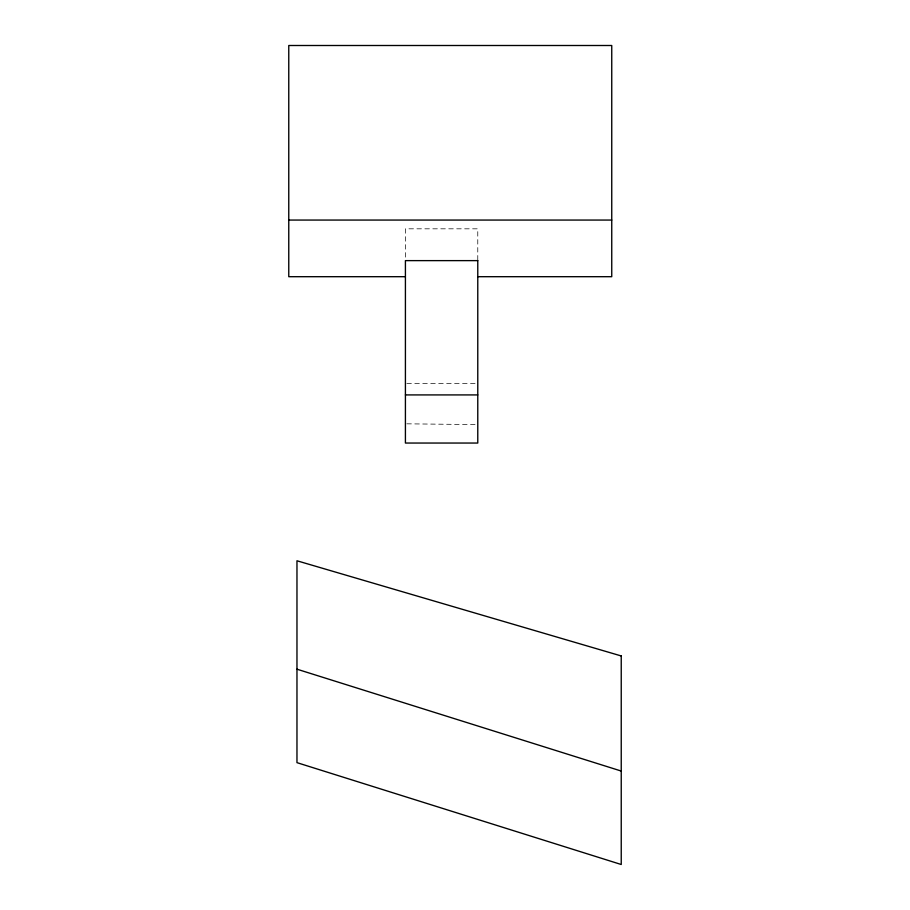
<?xml version="1.0" encoding="UTF-8"?>
<svg xmlns="http://www.w3.org/2000/svg" width="910" height="910" viewBox="0 0 910 910"><rect width="100%" height="100%" fill="white"/><g stroke="black" fill="none" stroke-linecap="round" stroke-linejoin="round"><path stroke-width="0.68" stroke-dasharray="4.55 3.41" d="M406.838 383.576L476.351 383.576M406.838 423.821L476.351 424.595M477.773 260.055L477.773 228.819L405.416 228.819L405.416 260.055"/><path stroke-width="1.36" d="M288.766 220.061L611.747 220.061M405.416 276.697L288.766 276.697L288.766 45.5L611.747 45.5L611.747 276.697L477.773 276.697M405.416 394.917L477.773 394.917M296.967 669.191L621.234 771.043M477.773 260.624L405.416 260.624L405.416 443.045L477.773 443.045L477.773 260.624M621.234 655.951L296.967 560.776L296.967 762.648L621.234 864.5L621.234 655.951"/></g></svg>
